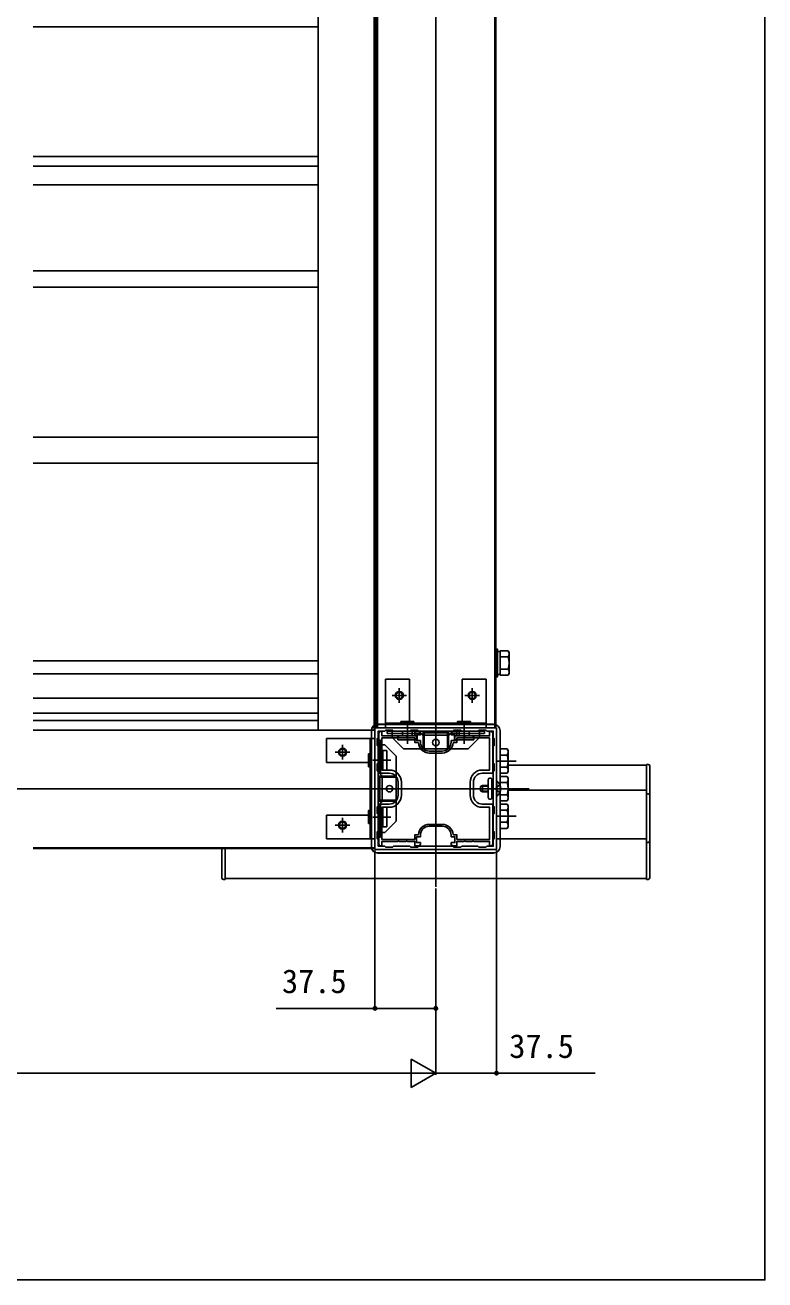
# Model space of a CAD drawing. Units: millimetres, scale not verified. Extents: x -875 to 875, y -1305 to 1298.
# Drawn here: x 419 to 875, y -1305 to -531 of the extents above; entities that cross this region are included whole.
import ezdxf
from ezdxf.enums import TextEntityAlignment as Align

# ---------------------------------------------------------------- set-up
doc = ezdxf.new("R2010")
doc.units = ezdxf.units.MM
doc.header["$LTSCALE"] = 8
for name, color, linetype in [('0-4_YKK_11E', 7, 'Continuous'), ('0-5_YKK_12', 2, 'Continuous'), ('0-6_YKK_13', 4, 'Continuous'), ('0-7_YKK_D', 6, 'Continuous'), ('0-8_YKK_ZWAK', 7, 'Continuous')]:
    doc.layers.add(name, color=color, linetype=linetype)
doc.styles.add('ＭＳ ゴシック', font='')
doc.styles.get('ＭＳ ゴシック').set_extended_font_data('MS Gothic')

msp = doc.modelspace()

# ---------------------------------------------------------------- linework, layer by layer
at = {"layer": '0-4_YKK_11E'}
for p, q in [((668, -978.5), (676, -978.5)), ((676, -979.7), (668, -979.7)), ((648.8, -1005.7), (648.8, -997.7)), ((650.8, -997.7), (650.8, -1005.7)), ((693.2, -1005.7), (693.2, -997.7)), ((695.2, -997.7), (695.2, -1005.7)), ((668, -1023.7), (676, -1023.7)), ((676, -1024.9), (668, -1024.9))]:
    msp.add_line(p, q, dxfattribs=at)
msp.add_lwpolyline([(709.5, -964.2), (634.5, -964.2), (634.5, -1039.2), (709.5, -1039.2)], close=True, dxfattribs=at)
for points in [[(682.5, -966.2), (661.5, -966.2), (660.9, -965.6), (656.6, -965.6), (656, -966.2), (646, -966.2), (645.4, -965.6), (641.1, -965.6), (640.5, -966.2), (636.5, -966.2), (636.5, -970.2), (635.9, -970.8), (635.9, -975.1), (636.5, -975.7), (636.5, -985.7), (635.9, -986.3), (635.9, -990.6), (636.5, -991.2), (636.5, -1012.2), (635.9, -1012.8), (635.9, -1017.1), (636.5, -1017.7), (636.5, -1027.7), (635.9, -1028.3), (635.9, -1032.6), (636.5, -1033.2), (636.5, -1037.2), (640.5, -1037.2), (641.1, -1037.8), (645.4, -1037.8), (646, -1037.2), (656, -1037.2), (656.6, -1037.8), (660.9, -1037.8), (661.5, -1037.2), (682.5, -1037.2), (683.1, -1037.8), (687.4, -1037.8), (688, -1037.2), (698, -1037.2)], [(643.3, -992.2), (636.8, -992.2), (636.8, -967.5)], [(637.8, -966.5), (638.8, -966.5), (638.8, -969.2), (648.48, -969.2), (648.74, -969.35), (649.26, -969.35), (649.52, -969.2), (653.48, -969.2), (653.74, -969.35), (654.26, -969.35), (654.52, -969.2), (659, -969.2), (659, -966.5), (661.5, -966.5)], [(662.5, -967.5), (662.5, -968.5), (660.2, -968.5), (660.2, -972), (662.5, -972), (662.5, -973)], [(681.5, -973), (681.5, -972), (683.8, -972), (683.8, -968.5), (681.5, -968.5), (681.5, -967.5)], [(698, -1037.2), (698.6, -1037.8), (702.9, -1037.8), (703.5, -1037.2), (707.5, -1037.2), (707.5, -1033.2), (708.1, -1032.6), (708.1, -1028.3), (707.5, -1027.7), (707.5, -1017.7), (708.1, -1017.1), (708.1, -1012.8), (707.5, -1012.2), (707.5, -991.2), (708.1, -990.6), (708.1, -986.3), (707.5, -985.7), (707.5, -975.7), (708.1, -975.1), (708.1, -970.8), (707.5, -970.2), (707.5, -966.2), (703.5, -966.2), (702.9, -965.6), (698.6, -965.6), (698, -966.2), (688, -966.2), (687.4, -965.6), (683.1, -965.6), (682.5, -966.2)], [(682.5, -966.5), (685, -966.5), (685, -969.2), (689.48, -969.2), (689.74, -969.35), (690.26, -969.35), (690.52, -969.2), (694.48, -969.2), (694.74, -969.35), (695.26, -969.35), (695.52, -969.2), (705.2, -969.2), (705.2, -966.5), (706.2, -966.5)], [(707.2, -967.5), (707.2, -992.2), (700.7, -992.2)], [(661.317, -973.479), (661.018, -973.2), (659, -973.2), (659, -970.4), (638.8, -970.4), (638.8, -990.2), (643.3, -990.2)], [(705.2, -970.4), (685, -970.4), (685, -973.2), (682.982, -973.2), (682.683, -973.479)], [(700.7, -990.2), (705.2, -990.2), (705.2, -970.4)], [(636.8, -1035.9), (636.8, -1011.2), (643.3, -1011.2)], [(643.3, -1013.2), (638.8, -1013.2), (638.8, -1033), (659, -1033), (659, -1030.2), (661.018, -1030.2), (661.317, -1029.921)], [(682.683, -1029.921), (682.982, -1030.2), (685, -1030.2), (685, -1033), (705.2, -1033), (705.2, -1013.2), (700.7, -1013.2)], [(700.7, -1011.2), (707.2, -1011.2), (707.2, -1035.9)], [(661.5, -1036.9), (659, -1036.9), (659, -1034.2), (654.52, -1034.2), (654.26, -1034.05), (653.74, -1034.05), (653.48, -1034.2), (649.52, -1034.2), (649.26, -1034.05), (648.74, -1034.05), (648.48, -1034.2), (638.8, -1034.2), (638.8, -1036.9), (637.8, -1036.9)], [(662.5, -1030.4), (662.5, -1031.4), (660.2, -1031.4), (660.2, -1034.9), (662.5, -1034.9), (662.5, -1035.9)], [(681.5, -1035.9), (681.5, -1034.9), (683.8, -1034.9), (683.8, -1031.4), (681.5, -1031.4), (681.5, -1030.4)], [(706.2, -1036.9), (705.2, -1036.9), (705.2, -1034.2), (695.52, -1034.2), (695.26, -1034.05), (694.74, -1034.05), (694.48, -1034.2), (690.52, -1034.2), (690.26, -1034.05), (689.74, -1034.05), (689.48, -1034.2), (685, -1034.2), (685, -1036.9), (682.5, -1036.9)]]:
    msp.add_lwpolyline(points, dxfattribs=at)
for centre, radius, start, end in [((637.8, -967.5), 1, 90.00001, 179.99999), ((661.5, -967.5), 1, 0.00001, 89.99999), ((682.5, -967.5), 1, 90.00001, 179.99999), ((706.2, -967.5), 1, 0.00001, 89.99999), ((668, -973), 6.7, 184.09604, 270), ((668, -973), 5.5, 180.00001, 269.99999), ((676, -973), 5.5, 270.00001, 359.99999), ((676, -973), 6.7, 270, 355.90396), ((643.3, -997.7), 7.5, 0.00001, 89.99999), ((700.7, -997.7), 7.5, 90.00001, 179.99999), ((643.3, -997.7), 5.5, 0.00001, 89.99999), ((700.7, -997.7), 5.5, 90.00001, 179.99999), ((643.3, -1005.7), 5.5, 270.00001, 359.99999), ((643.3, -1005.7), 7.5, 270.00001, 359.99999), ((700.7, -1005.7), 7.5, 180.00001, 269.99999), ((700.7, -1005.7), 5.5, 180.00001, 269.99999), ((668, -1030.4), 6.7, 90, 175.90396), ((668, -1030.4), 5.5, 90.00001, 179.99999), ((676, -1030.4), 6.7, 4.09604, 90), ((676, -1030.4), 5.5, 0.00001, 89.99999), ((637.8, -1035.9), 1, 180.00001, 269.99999), ((661.5, -1035.9), 1, 270.00001, 359.99999), ((682.5, -1035.9), 1, 180.00001, 269.99999), ((706.2, -1035.9), 1, 270.00001, 359.99999)]:
    msp.add_arc(centre, radius, start, end, dxfattribs=at)
at = {"layer": '0-5_YKK_12'}
for p, q in [((672, -284.7), (672, -1062.2)), ((599.5, -402.2), (599.5, -965.7)), ((634, -402.2), (634, -965.7)), ((634.5, -401.7), (634.5, -964.2)), ((635.5, -401.7), (635.5, -964.2)), ((636, -411.7), (636, -964.2)), ((708.5, -411.7), (708.5, -964.2)), ((709, -411.7), (709, -964.2)), ((709, -411.7), (709, -964.2)), ((599.5, -955.162), (423.699, -955.162)), ((599.5, -959.7), (423.699, -959.7)), ((634.5, -965.7), (423.699, -965.7)), ((634, -964.2), (709, -964.2)), ((634.5, -1038.7), (634.5, -965.7)), ((709, -964.2), (636, -964.2)), ((716.6, -987.2), (802, -987.2)), ((-685.5, -1001.7), (729.5, -1001.7)), ((716.6, -1002.7), (802, -1002.7)), ((709.5, -1032.7), (802, -1032.7)), ((634.5, -1038.2), (423.699, -1038.2)), ((634.5, -1038.7), (423.699, -1038.7)), ((542, -1038.7), (542, -1057.2)), ((802, -1038.7), (802, -1057.2)), ((542, -1057.2), (802, -1057.2))]:
    msp.add_line(p, q, dxfattribs=at)
at = {"layer": '0-6_YKK_13'}
for p, q in [((423.699, -531.7), (599.5, -531.7)), ((423.699, -611.7), (599.5, -611.7)), ((423.699, -617.7), (599.5, -617.7)), ((423.699, -629.2), (599.5, -629.2)), ((423.699, -682.366), (599.5, -682.366)), ((423.699, -692.366), (599.5, -692.366)), ((423.699, -784.866), (599.5, -784.866)), ((423.699, -800.866), (599.5, -800.866)), ((711.7, -917.15), (710.1, -917.15)), ((711.7, -916.694), (716.619, -916.694)), ((711.7, -931.706), (711.7, -916.694)), ((711.7, -928.2), (711.7, -920.2)), ((711.7, -920.447), (716.619, -920.447)), ((717.2, -917.7), (716.619, -916.694)), ((717.2, -930.7), (717.2, -917.7)), ((423.699, -922.866), (599.5, -922.866)), ((711.7, -927.953), (716.619, -927.953)), ((423.699, -930.866), (599.5, -930.866)), ((655.75, -934.2), (641, -934.2)), ((641, -934.2), (641, -964.2)), ((655.75, -960.2), (655.75, -934.2)), ((688.25, -960.2), (688.25, -934.2)), ((703, -934.2), (688.25, -934.2)), ((703, -964.2), (703, -934.2)), ((710.1, -931.25), (711.7, -931.25)), ((711.7, -931.706), (716.619, -931.706)), ((717.2, -930.7), (716.619, -931.706)), ((654, -944.2), (645, -944.2)), ((649.5, -939.7), (649.5, -948.7)), ((699, -944.2), (690, -944.2)), ((694.5, -939.7), (694.5, -948.7)), ((423.699, -945.866), (599.5, -945.866)), ((632.3, -966), (632.3, -1037.4)), ((632.352, -966), (632.352, -1037.4)), ((707.7, -962), (636.3, -962)), ((636.3, -962.052), (707.7, -962.052)), ((641, -961.2), (703, -961.2)), ((641, -964.2), (703, -964.2)), ((664.25, -966.2), (642, -966.2)), ((642, -966.2), (642, -967.7)), ((645, -970.2), (645, -966.2)), ((658.5, -960.2), (650.5, -960.2)), ((650.5, -961.2), (650.5, -960.2)), ((651.5, -969), (651.5, -966.2)), ((654.5, -973.966), (654.5, -962.818)), ((657.5, -969), (657.5, -965.6)), ((658.5, -961.2), (658.5, -960.2)), ((664.25, -966.2), (664.827, -967.2)), ((664.25, -966.2), (664.25, -977.2)), ((664.827, -967.2), (679.173, -967.2)), ((664.827, -967.2), (664.827, -977.2)), ((679.75, -966.2), (679.173, -967.2)), ((679.173, -967.2), (679.173, -977.2)), ((702, -966.2), (679.75, -966.2)), ((679.75, -966.2), (679.75, -977.2)), ((686.5, -969), (686.5, -965.6)), ((689.5, -973.966), (689.5, -962.818)), ((692.5, -969), (692.5, -966.2)), ((693.5, -961.2), (693.5, -960.2)), ((699, -970.2), (699, -966.2)), ((702, -966.2), (702, -967.7)), ((711.648, -966), (711.648, -1037.4)), ((711.7, -1037.4), (711.7, -966)), ((604.5, -985.45), (604.5, -970.7)), ((604.5, -970.7), (634.5, -970.7)), ((614.5, -983.7), (614.5, -974.7)), ((631.5, -970.7), (631.5, -1032.7)), ((634.5, -970.7), (634.5, -1032.7)), ((636.5, -993.95), (636.5, -971.7)), ((636.5, -971.7), (638, -971.7)), ((640.5, -974.7), (636.5, -974.7)), ((638, -971.7), (638, -974.7)), ((638, -974.7), (638, -993.084)), ((640.5, -974.7), (647.5, -981.7)), ((642, -967.7), (645, -967.7)), ((645, -967.7), (663.384, -967.7)), ((645, -970.2), (652, -977.2)), ((648.5, -969), (660.5, -969)), ((648.5, -971.5), (648.5, -969)), ((648.5, -971.5), (660.5, -971.5)), ((660.5, -971.5), (660.5, -969)), ((663.961, -968.7), (663.384, -967.7)), ((680.039, -968.7), (663.961, -968.7)), ((680.616, -967.7), (680.039, -968.7)), ((699, -967.7), (680.616, -967.7)), ((695.5, -969), (683.5, -969)), ((683.5, -971.5), (683.5, -969)), ((695.5, -971.5), (683.5, -971.5)), ((699, -970.2), (692, -977.2)), ((695.5, -971.5), (695.5, -969)), ((702, -967.7), (699, -967.7)), ((610, -979.2), (619, -979.2)), ((630.5, -988.2), (630.5, -980.2)), ((631.5, -980.2), (630.5, -980.2)), ((639.3, -981.2), (636.5, -981.2)), ((639.3, -978.2), (639.3, -990.2)), ((641.8, -978.2), (639.3, -978.2)), ((641.8, -978.2), (641.8, -990.2)), ((647.5, -1021.7), (647.5, -981.7)), ((692, -977.2), (652, -977.2)), ((711.7, -977.194), (716.019, -977.194)), ((711.7, -980.947), (716.019, -980.947)), ((716.6, -978.2), (716.019, -977.194)), ((716.6, -978.2), (716.6, -991.2)), ((630.5, -985.45), (604.5, -985.45)), ((631.5, -988.2), (630.5, -988.2)), ((644.266, -984.2), (633.118, -984.2)), ((639.3, -987.2), (635.9, -987.2)), ((641.8, -990.2), (639.3, -990.2)), ((721.6, -984.7), (709.5, -984.7)), ((711.7, -988.453), (716.019, -988.453)), ((802, -986.7), (803, -986.7)), ((802, -987.2), (802, -1038.7)), ((636.5, -993.95), (637.5, -994.527)), ((636.5, -993.95), (647.5, -993.95)), ((637.5, -994.527), (637.5, -1008.873)), ((637.5, -994.527), (647.5, -994.527)), ((639, -993.661), (638, -993.084)), ((639, -1009.739), (639, -993.661)), ((704.34, -1007.2), (704.34, -996.2)), ((705.663, -995.2), (705.34, -995.2)), ((706.663, -1007.2), (706.663, -996.2)), ((709.5, -996.95), (709.5, -1006.45)), ((709.727, -996.95), (709.5, -996.95)), ((709.727, -996.95), (709.727, -1006.45)), ((711.7, -992.206), (716.019, -992.206)), ((711.7, -994.194), (716.019, -994.194)), ((711.7, -997.947), (716.019, -997.947)), ((716.6, -991.2), (716.019, -992.206)), ((716.6, -995.2), (716.019, -994.194)), ((716.6, -995.2), (716.6, -1008.2)), ((713, -1001.7), (698.946, -1001.7)), ((699.5, -1000.4), (700.9, -999.7)), ((699.5, -1003), (699.5, -1000.4)), ((700.9, -1003.7), (699.5, -1003)), ((704.34, -1000.079), (700.142, -1000.079)), ((704.34, -1003.321), (700.142, -1003.321)), ((704.34, -999.7), (700.9, -999.7)), ((700.9, -1003.7), (700.9, -999.7)), ((704.34, -1003.7), (700.9, -1003.7)), ((707.5, -999.7), (706.663, -999.7)), ((707.5, -1000.079), (706.663, -1000.079)), ((707.5, -1003.321), (706.663, -1003.321)), ((707.5, -1003.7), (706.663, -1003.7)), ((709.593, -1000.555), (708.984, -1001.7)), ((709.593, -1002.845), (708.984, -1001.7)), ((721.6, -1001.7), (709.5, -1001.7)), ((711.609, -999.55), (709.593, -1000.555)), ((711.609, -1003.85), (709.593, -1002.845)), ((711.7, -1005.453), (716.019, -1005.453)), ((802, -1004.854), (803, -1004.854)), ((636.5, -1009.45), (637.5, -1008.873)), ((636.5, -1031.7), (636.5, -1009.45)), ((636.5, -1009.45), (647.5, -1009.45)), ((637.5, -1008.873), (647.5, -1008.873)), ((638, -1010.316), (639, -1009.739)), ((638, -1028.7), (638, -1010.316)), ((639.3, -1025.2), (639.3, -1013.2)), ((641.8, -1013.2), (639.3, -1013.2)), ((641.8, -1025.2), (641.8, -1013.2)), ((705.34, -1008.2), (705.663, -1008.2)), ((709.727, -1006.45), (709.5, -1006.45)), ((711.7, -1009.206), (716.019, -1009.206)), ((711.7, -1011.194), (716.019, -1011.194)), ((716.6, -1008.2), (716.019, -1009.206)), ((716.6, -1012.2), (716.019, -1011.194)), ((716.6, -1012.2), (716.6, -1025.2)), ((630.5, -1017.95), (604.5, -1017.95)), ((604.5, -1032.7), (604.5, -1017.95)), ((614.5, -1028.7), (614.5, -1019.7)), ((644.266, -1019.2), (633.118, -1019.2)), ((639.3, -1016.2), (635.9, -1016.2)), ((721.6, -1018.7), (709.5, -1018.7)), ((711.7, -1014.947), (716.019, -1014.947)), ((610, -1024.2), (619, -1024.2)), ((631.5, -1023.2), (630.5, -1023.2)), ((639.3, -1022.2), (636.5, -1022.2)), ((640.5, -1028.7), (636.5, -1028.7)), ((638, -1031.7), (638, -1028.7)), ((641.8, -1025.2), (639.3, -1025.2)), ((640.5, -1028.7), (647.5, -1021.7)), ((711.7, -1022.453), (716.019, -1022.453)), ((711.7, -1026.206), (716.019, -1026.206)), ((716.6, -1025.2), (716.019, -1026.206)), ((634.5, -1032.7), (604.5, -1032.7)), ((636.5, -1031.7), (638, -1031.7)), ((802, -1034.854), (803, -1034.854)), ((540, -1038.7), (540, -1056.7)), ((542, -1057.7), (542, -1038.7)), ((636.3, -1041.348), (707.7, -1041.348)), ((636.3, -1041.4), (707.7, -1041.4)), ((542, -1057.7), (541, -1057.7)), ((802, -1057.7), (803, -1057.7))]:
    msp.add_line(p, q, dxfattribs=at)
for points in [[(709, -932.7), (710.1, -932.7), (710.1, -915.7), (709, -915.7)], [(685.5, -961.2), (685.5, -960.2), (693.5, -960.2)], [(802, -1057.7), (802, -1038.7), (802, -986.7)], [(804, -987.7), (804, -1038.7), (804, -1056.7)], [(631.5, -1015.2), (630.5, -1015.2), (630.5, -1023.2)]]:
    msp.add_lwpolyline(points, dxfattribs=at)
for centre, radius in [((649.5, -944.2), 2.5), ((649.5, -944.2), 2), ((694.5, -944.2), 2.5), ((694.5, -944.2), 2), ((672, -973.2), 2), ((614.5, -979.2), 2.5), ((614.5, -979.2), 2), ((643.5, -1001.7), 2), ((614.5, -1024.2), 2.5), ((614.5, -1024.2), 2)]:
    msp.add_circle(centre, radius, dxfattribs=at)
for centre, radius, start, end in [((713.877, -918.571), 3.323, 325.61575, 34.38425), ((704.781, -924.2), 12.419, 342.41205, 17.58795), ((713.877, -929.829), 3.323, 325.61575, 34.38425), ((636.3, -966), 4, 90, 180), ((636.3, -966), 3.948, 90, 180), ((707.7, -966), 4, 0, 90), ((707.7, -966), 3.948, 0, 90), ((713.277, -979.071), 3.323, 325.61575, 34.38425), ((704.181, -984.7), 12.419, 342.41205, 17.58795), ((713.277, -990.329), 3.323, 325.61575, 34.38425), ((803, -987.7), 1, 0, 90), ((705.34, -996.2), 1, 90, 180), ((705.663, -996.2), 1, 0, 90), ((705.9, -1001.7), 6.1, 308.85935, 51.14065), ((713.277, -996.071), 3.323, 325.61575, 34.38425), ((704.181, -1001.7), 12.419, 342.41205, 17.58795), ((713.277, -1007.329), 3.323, 325.61575, 34.38425), ((803, -1005.854), 1, 0, 90), ((705.34, -1007.2), 1, 180, 270), ((705.663, -1007.2), 1, 270, 0), ((713.277, -1013.071), 3.323, 325.61575, 34.38425), ((704.181, -1018.7), 12.419, 342.41205, 17.58795), ((713.277, -1024.329), 3.323, 325.61575, 34.38425), ((803, -1033.854), 1, 270, 0), ((636.3, -1037.4), 4, 180, 270), ((636.3, -1037.4), 3.948, 180, 270), ((707.7, -1037.4), 3.948, 270, 0), ((707.7, -1037.4), 4, 270, 0), ((541, -1056.7), 1, 180, 270), ((803, -1056.7), 1, 270, 0)]:
    msp.add_arc(centre, radius, start, end, dxfattribs=at)
at = {"layer": '0-7_YKK_D'}
for p, q in [((634.5, -1039.9), (634.5, -1138.2)), ((709.5, -1039.9), (709.5, -1178.2)), ((672, -1063.2), (672, -1178.2)), ((672, -1063.2), (672, -1138.2)), ((672, -1063.2), (672, -1178.2)), ((672, -1177.2), (656.845, -1168.45)), ((656.845, -1168.45), (656.845, -1185.95)), ((-610.5, -1177.2), (654.5, -1177.2)), ((672, -1177.2), (641.689, -1177.2)), ((672, -1177.2), (656.845, -1185.95))]:
    msp.add_line(p, q, dxfattribs=at)
for points in [[(672, -1137.2), (634.5, -1137.2), (573.609, -1137.2)], [(672, -1177.2), (709.5, -1177.2), (770.391, -1177.2)]]:
    msp.add_lwpolyline(points, dxfattribs=at)
for centre in [(634.5, -1137.2), (672, -1137.2), (709.5, -1177.2)]:
    msp.add_circle(centre, 1.075, dxfattribs=at)
at = {"layer": '0-8_YKK_ZWAK'}
msp.add_lwpolyline([(-875, -1304.7), (875, -1304.7), (875, 1245.3)], dxfattribs=at)

# ---------------------------------------------------------------- texts
at = {"layer": '0-7_YKK_D', "style": 'ＭＳ ゴシック'}
for p in [(577.132, -1132.2), (717.323, -1172.2)]:
    msp.add_text('37.5', height=14.66, dxfattribs=at).set_placement(p, align=Align.BOTTOM_LEFT)

doc.saveas('drawing.dxf')
